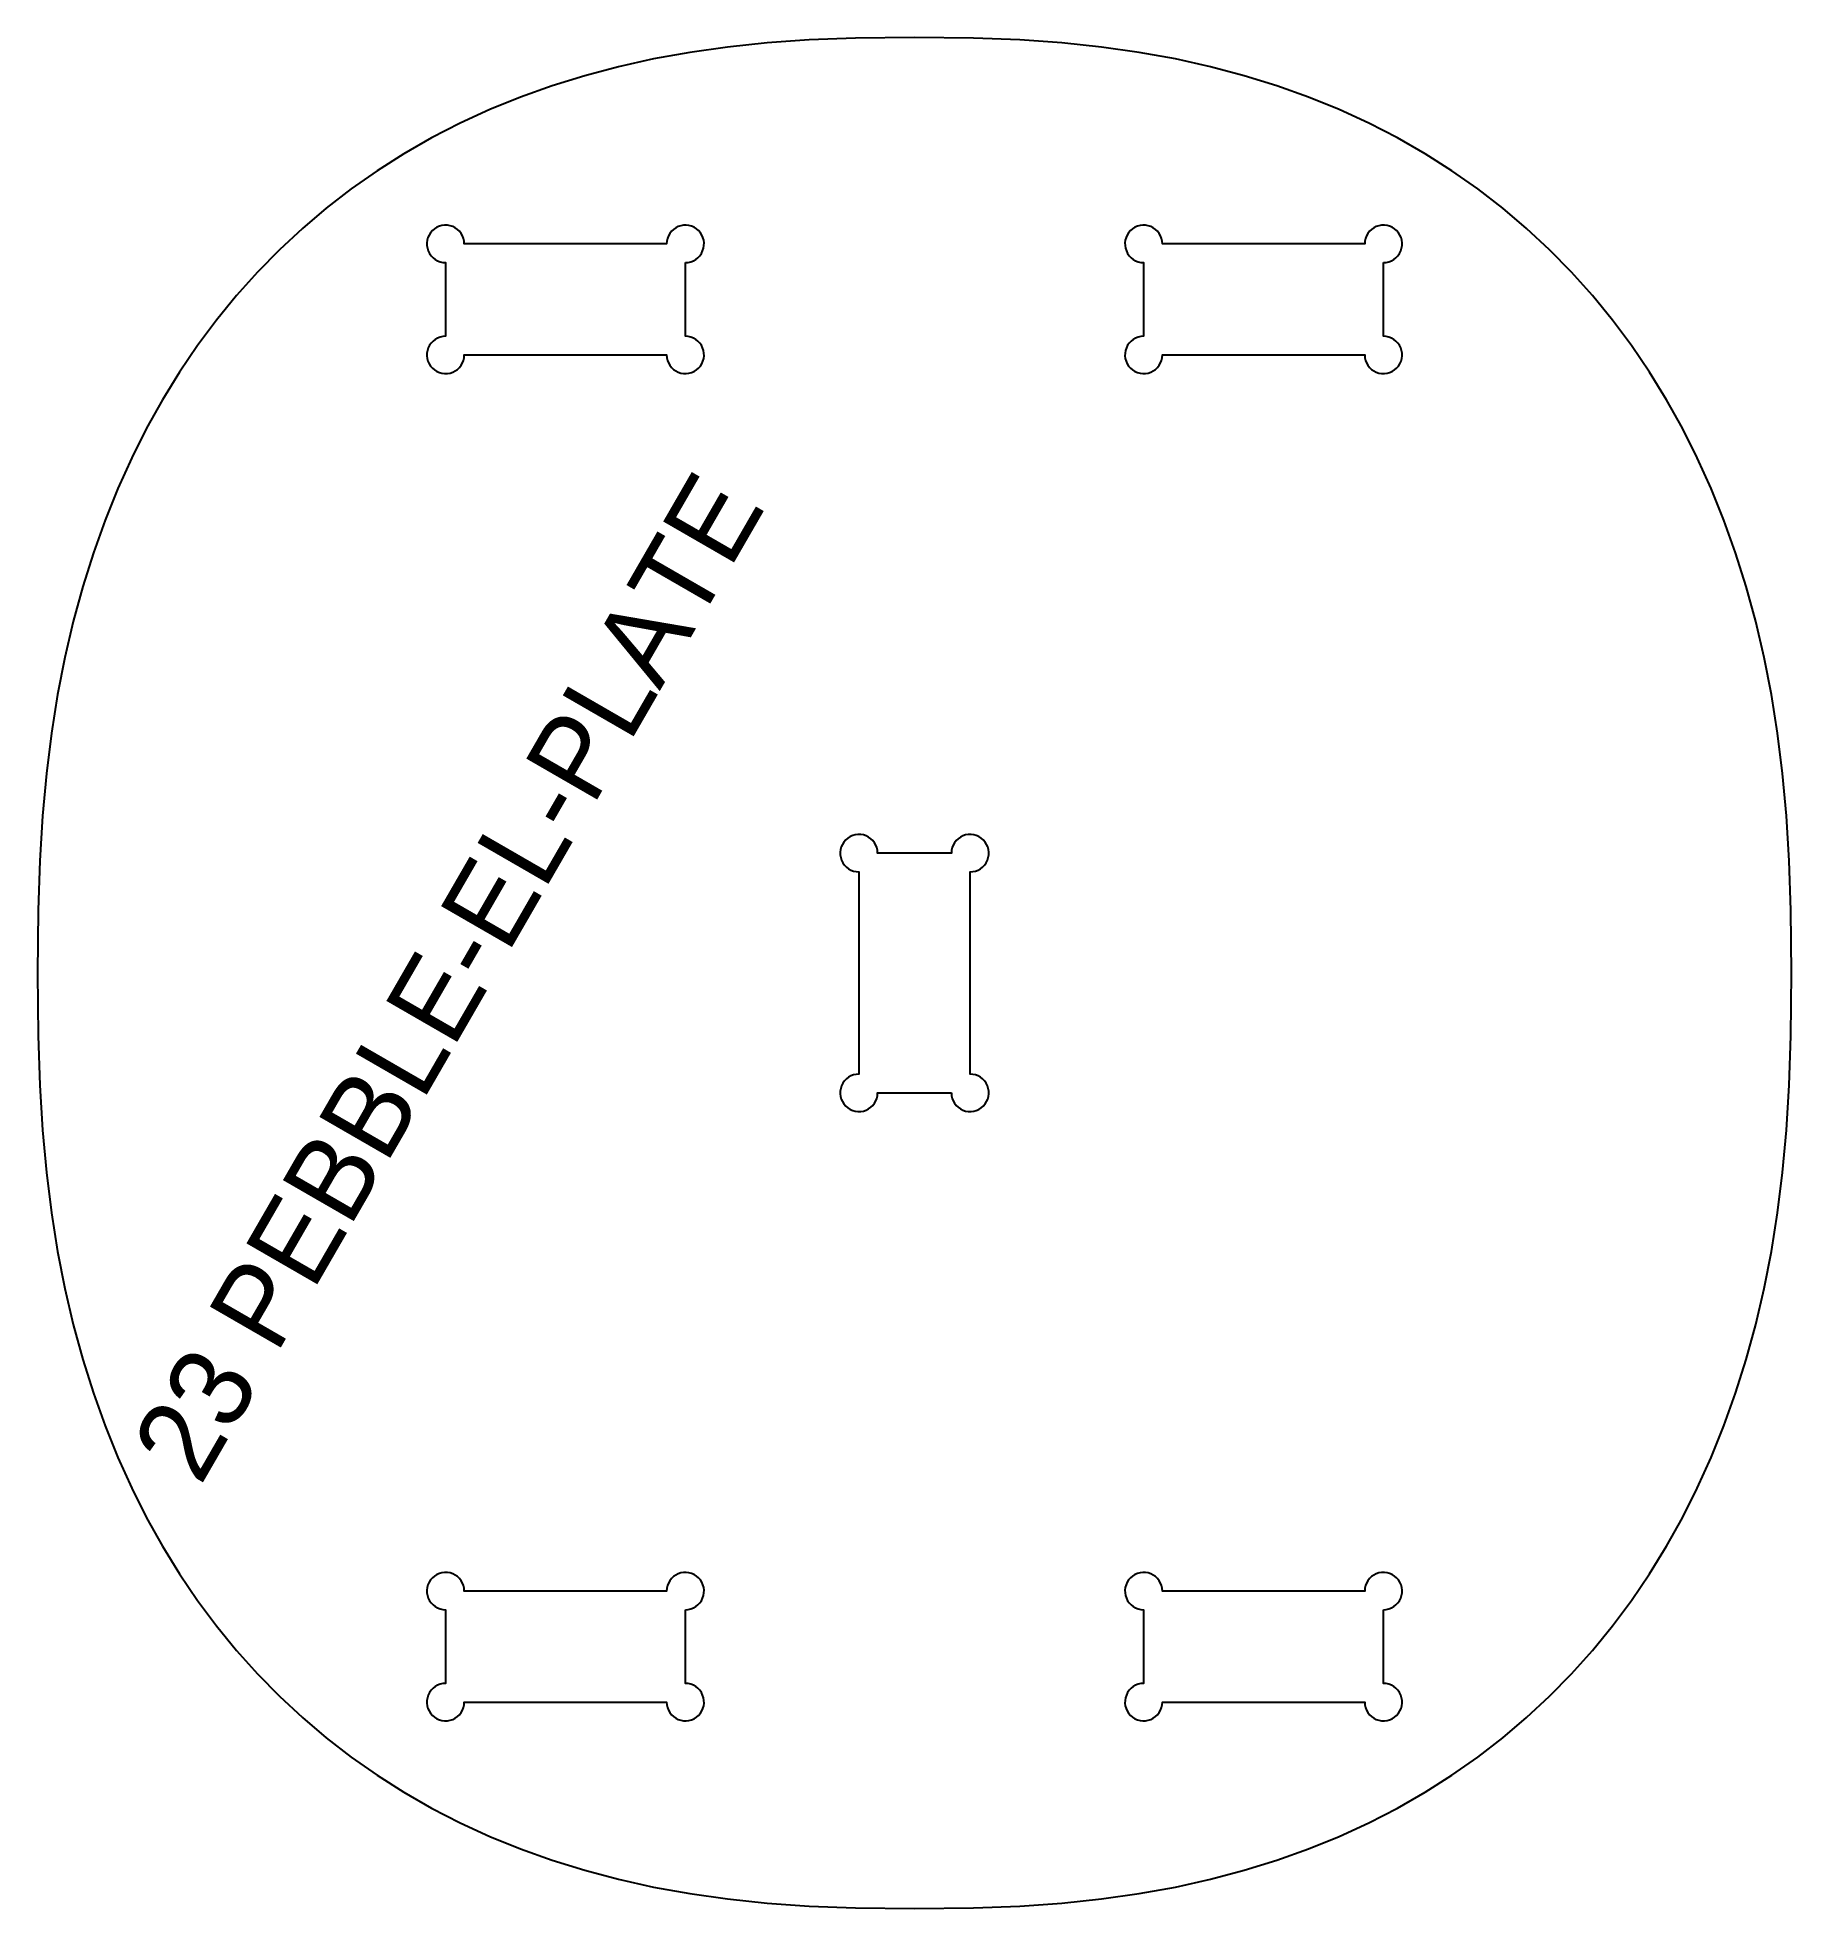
# Model space of a CAD drawing. Header units: millimetres. Extents: x 0 to 300, y 0 to 320.
import ezdxf
from ezdxf.enums import TextEntityAlignment as Align

# ---------------------------------------------------------------- set-up
doc = ezdxf.new("R2010")
doc.units = ezdxf.units.MM
doc.layers.add('CUT', color=1, linetype='Continuous')
doc.layers.add('ENGRAVE-LABEL', color=3, linetype='Continuous')

msp = doc.modelspace()

# ---------------------------------------------------------------- linework, layer by layer
at = {"layer": 'CUT'}
msp.add_lwpolyline([(150, 320), (139.9, 319.9), (132.01, 319.59), (124.81, 319.08), (118.03, 318.36), (111.57, 317.43), (105.37, 316.31), (99.4, 314.98), (93.63, 313.45), (88.04, 311.72), (82.63, 309.78), (77.39, 307.66), (72.32, 305.33), (67.41, 302.81), (62.67, 300.1), (58.09, 297.19), (53.67, 294.1), (49.41, 290.82), (45.32, 287.35), (41.39, 283.7), (37.63, 279.86), (34.03, 275.85), (30.61, 271.66), (27.36, 267.3), (24.28, 262.75), (21.38, 258.04), (18.66, 253.15), (16.12, 248.09), (13.75, 242.86), (11.57, 237.45), (9.58, 231.86), (7.77, 226.09), (6.14, 220.13), (4.71, 213.97), (3.46, 207.6), (2.41, 200.99), (1.54, 194.1), (0.87, 186.87), (0.39, 179.19), (0.1, 170.77), (0, 160), (0.1, 149.23), (0.39, 140.81), (0.87, 133.13), (1.54, 125.9), (2.41, 119.01), (3.46, 112.4), (4.71, 106.03), (6.14, 99.87), (7.77, 93.91), (9.58, 88.14), (11.57, 82.55), (13.75, 77.14), (16.12, 71.91), (18.66, 66.85), (21.38, 61.96), (24.28, 57.25), (27.36, 52.7), (30.61, 48.34), (34.03, 44.15), (37.63, 40.14), (41.39, 36.3), (45.32, 32.65), (49.41, 29.19), (53.67, 25.9), (58.09, 22.81), (62.67, 19.9), (67.41, 17.19), (72.32, 14.67), (77.39, 12.34), (82.63, 10.22), (88.04, 8.28), (93.63, 6.55), (99.4, 5.02), (105.37, 3.69), (111.57, 2.57), (118.03, 1.64), (124.81, 0.92), (132.01, 0.41), (139.9, 0.1), (150, 0), (160.1, 0.1), (167.99, 0.41), (175.19, 0.92), (181.97, 1.64), (188.43, 2.57), (194.63, 3.69), (200.6, 5.02), (206.37, 6.55), (211.96, 8.28), (217.37, 10.22), (222.61, 12.34), (227.68, 14.67), (232.59, 17.19), (237.33, 19.9), (241.91, 22.81), (246.33, 25.9), (250.59, 29.19), (254.68, 32.65), (258.61, 36.3), (262.37, 40.14), (265.97, 44.15), (269.39, 48.34), (272.64, 52.7), (275.72, 57.25), (278.62, 61.96), (281.34, 66.85), (283.88, 71.91), (286.25, 77.14), (288.43, 82.55), (290.42, 88.14), (292.23, 93.91), (293.86, 99.87), (295.29, 106.03), (296.54, 112.4), (297.59, 119.01), (298.46, 125.9), (299.13, 133.13), (299.61, 140.81), (299.9, 149.23), (300, 160), (299.9, 170.77), (299.61, 179.19), (299.13, 186.87), (298.46, 194.1), (297.59, 200.99), (296.54, 207.6), (295.29, 213.97), (293.86, 220.13), (292.23, 226.09), (290.42, 231.86), (288.43, 237.45), (286.25, 242.86), (283.88, 248.09), (281.34, 253.15), (278.62, 258.04), (275.72, 262.75), (272.64, 267.3), (269.39, 271.66), (265.97, 275.85), (262.37, 279.86), (258.61, 283.7), (254.68, 287.35), (250.59, 290.82), (246.33, 294.1), (241.91, 297.19), (237.33, 300.1), (232.59, 302.81), (227.68, 305.33), (222.61, 307.66), (217.37, 309.78), (211.96, 311.72), (206.37, 313.45), (200.6, 314.98), (194.63, 316.31), (188.43, 317.43), (181.97, 318.36), (175.19, 319.08), (167.99, 319.59), (160.1, 319.9)], close=True, dxfattribs=at)
for points in [[(110.81, 281.5, 2.414214), (107.61, 284.7), (73.01, 284.7, 2.414214), (69.81, 281.5), (69.81, 268.9, 2.414214), (73.01, 265.7), (107.61, 265.7, 2.414214), (110.81, 268.9)], [(230.19, 281.5, 2.414214), (226.99, 284.7), (192.39, 284.7, 2.414214), (189.19, 281.5), (189.19, 268.9, 2.414214), (192.39, 265.7), (226.99, 265.7, 2.414214), (230.19, 268.9)], [(156.3, 139.5, 2.414214), (159.5, 142.7), (159.5, 177.3, 2.414214), (156.3, 180.5), (143.7, 180.5, 2.414214), (140.5, 177.3), (140.5, 142.7, 2.414214), (143.7, 139.5)], [(110.81, 51.1, 2.414214), (107.61, 54.3), (73.01, 54.3, 2.414214), (69.81, 51.1), (69.81, 38.5, 2.414214), (73.01, 35.3), (107.61, 35.3, 2.414214), (110.81, 38.5)], [(230.19, 51.1, 2.414214), (226.99, 54.3), (192.39, 54.3, 2.414214), (189.19, 51.1), (189.19, 38.5, 2.414214), (192.39, 35.3), (226.99, 35.3, 2.414214), (230.19, 38.5)]]:
    msp.add_lwpolyline(points, format="xyb", close=True, dxfattribs=at)

# ---------------------------------------------------------------- texts
at = {"layer": 'ENGRAVE-LABEL'}
msp.add_text('23 PEBBLE-EL-PLATE', height=14, rotation=60, dxfattribs=at).set_placement((70.17, 159.39), align=Align.MIDDLE_CENTER)

doc.saveas('drawing.dxf')
